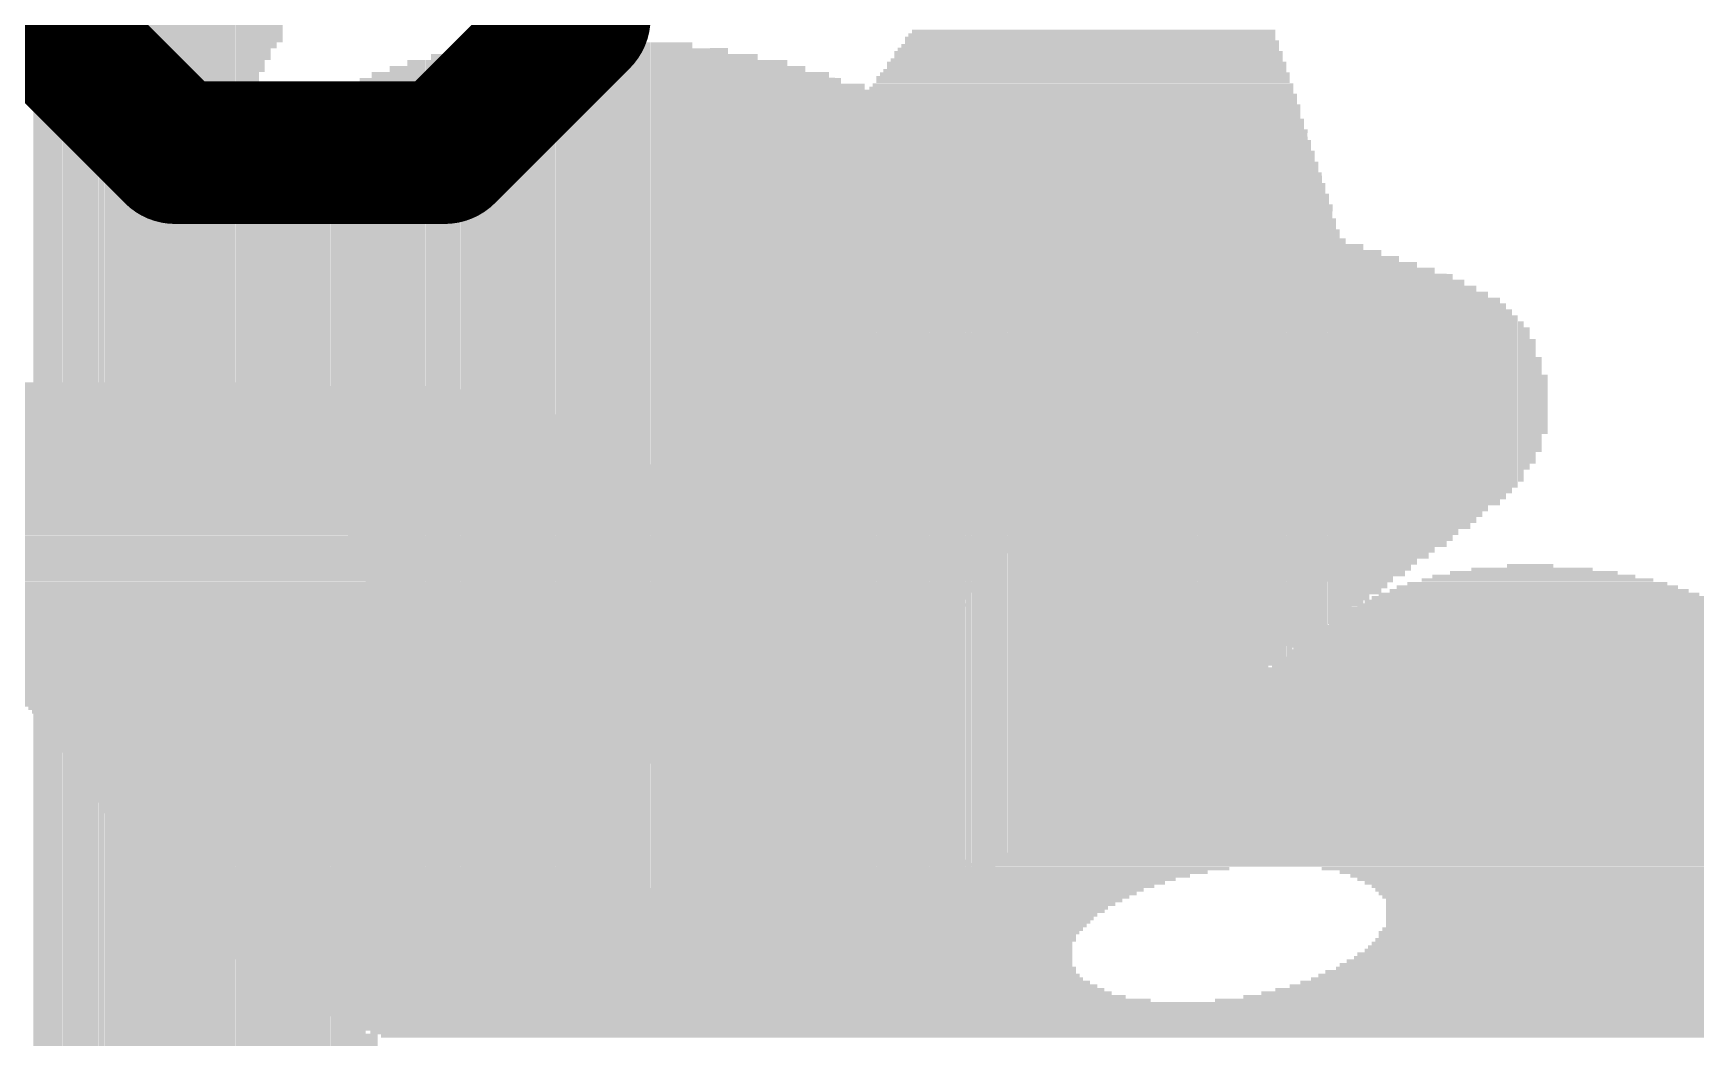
# Model space of a CAD drawing. Extents: x -0.4 to 20.3, y -0.1 to 16.7.
# Drawn here: x 17.669 to 19.447, y 14.128 to 15.202 of the extents above; entities that cross this region are included whole.
import ezdxf

# ---------------------------------------------------------------- set-up
doc = ezdxf.new("R2010")
doc.units = 0
for name, color, linetype in [('20', 53, 'CONTINUOUS'), ('21', 40, 'CONTINUOUS'), ('22', 6, 'CONTINUOUS')]:
    doc.layers.add(name, color=color, linetype=linetype)

# ---------------------------------------------------------------- blocks, each defined once
blk = doc.blocks.new('RECT')
blk.add_solid([(-0.5, -0.5), (0.5, -0.5), (-0.5, 0.5), (0.5, 0.5)])

msp = doc.modelspace()

# ---------------------------------------------------------------- linework, layer by layer
at = {"layer": '20'}
msp.add_arc((17.78, 13.97), 2.54, 0, 90, dxfattribs=at)
at = {"layer": '21', "const_width": 0.1524}
for points in [[(18.2529, 15.5064), (18.2529, 15.2183)], [(17.8207, 15.0742), (17.6767, 15.2183)], [(18.2529, 15.2183), (18.1088, 15.0742)], [(18.1088, 15.0742), (17.8207, 15.0742)]]:
    msp.add_lwpolyline(points, dxfattribs=at)
at = {"layer": '21', "const_width": 0.0762}
for points in [[(17.7036, 15.2452, 1), (17.6497, 15.1913)], [(18.2798, 15.1913, 1), (18.226, 15.2452)], [(18.2148, 15.2183, 1), (18.291, 15.2183)], [(17.8207, 15.1123, 1), (17.8207, 15.0361)], [(18.1088, 15.0361, 1), (18.1088, 15.1123)], [(17.7938, 15.0473, 1), (17.8477, 15.1011)], [(18.0819, 15.1011, 1), (18.1358, 15.0473)]]:
    msp.add_lwpolyline(points, format="xyb", dxfattribs=at)

# ---------------------------------------------------------------- block references
at = {"layer": '21'}
for p, xscale, yscale in [((18.801, 15.2001), 0.3924, 0.0038), ((18.8029, 15.2039), 0.3886, 0.0038), ((18.7973, 15.181), 0.4153, 0.0038), ((18.7972, 15.1848), 0.4076, 0.0038), ((18.7991, 15.1887), 0.4038, 0.0039), ((18.7991, 15.1963), 0.3962, 0.0038), ((18.801, 15.1925), 0.4, 0.0038), ((18.7953, 15.1696), 0.4268, 0.0038), ((18.7953, 15.1658), 0.4268, 0.0038), ((18.7954, 15.1734), 0.4191, 0.0038), ((18.7973, 15.1772), 0.4153, 0.0038), ((18.7915, 15.1467), 0.4496, 0.0038), ((18.7915, 15.1544), 0.442, 0.0038), ((18.7915, 15.1506), 0.442, 0.0039), ((18.7934, 15.1582), 0.4382, 0.0038), ((18.7934, 15.162), 0.4306, 0.0038), ((18.7858, 15.1277), 0.4686, 0.0038), ((18.7877, 15.1315), 0.4648, 0.0038), ((18.7896, 15.1353), 0.461, 0.0038), ((18.7896, 15.1429), 0.4534, 0.0038), ((18.7896, 15.1391), 0.4534, 0.0038), ((18.7839, 15.1163), 0.4801, 0.0038), ((18.7839, 15.1125), 0.4801, 0.0039), ((18.7858, 15.1201), 0.4762, 0.0038), ((18.7877, 15.1239), 0.4724, 0.0038), ((18.78, 15.0934), 0.5029, 0.0038), ((18.78, 15.101), 0.4953, 0.0038), ((18.782, 15.0972), 0.4991, 0.0038), ((18.782, 15.1048), 0.4915, 0.0038), ((18.7839, 15.1086), 0.4877, 0.0038), ((18.7763, 15.0744), 0.5257, 0.0039), ((18.7763, 15.0782), 0.5181, 0.0038), ((18.7782, 15.082), 0.5143, 0.0038), ((18.7782, 15.0896), 0.5067, 0.0038), ((18.78, 15.0858), 0.5105, 0.0038), ((18.7724, 15.0591), 0.5411, 0.0038), ((18.7744, 15.0629), 0.5373, 0.0038), ((18.7744, 15.0667), 0.5295, 0.0038), ((18.7763, 15.0705), 0.5257, 0.0038), ((18.7706, 15.0401), 0.5601, 0.0038), ((18.7706, 15.0477), 0.5525, 0.0038), ((18.7706, 15.0439), 0.5525, 0.0038), ((18.7724, 15.0515), 0.5487, 0.0038), ((18.7724, 15.0553), 0.5411, 0.0038), ((18.7668, 15.021), 0.5753, 0.0038), ((18.7687, 15.0286), 0.5715, 0.0038), ((18.7687, 15.0248), 0.5715, 0.0038), ((18.7687, 15.0363), 0.5639, 0.0039), ((18.7687, 15.0324), 0.5639, 0.0038), ((18.7648, 15.0096), 0.5867, 0.0038), ((18.7648, 15.0058), 0.5867, 0.0038), ((18.7668, 15.0172), 0.5829, 0.0038), ((18.7668, 15.0134), 0.5829, 0.0038), ((18.7629, 14.9867), 0.6058, 0.0038), ((18.7629, 14.9943), 0.5982, 0.0038), ((18.7648, 14.9905), 0.602, 0.0038), ((18.7648, 15.002), 0.5944, 0.0038), ((18.7648, 14.9982), 0.5944, 0.0039), ((18.761, 14.9715), 0.6172, 0.0038), ((18.7629, 14.9677), 0.621, 0.0038), ((18.7629, 14.9791), 0.6134, 0.0038), ((18.7629, 14.9753), 0.6134, 0.0038), ((18.7629, 14.9829), 0.6058, 0.0038), ((18.761, 14.9562), 0.6324, 0.0038), ((18.761, 14.9524), 0.6324, 0.0038), ((18.761, 14.9639), 0.6248, 0.0038), ((18.761, 14.9601), 0.6248, 0.0039), ((18.7592, 14.9372), 0.6439, 0.0038), ((18.7592, 14.9334), 0.6439, 0.0038), ((18.7591, 14.9448), 0.6362, 0.0038), ((18.7611, 14.941), 0.6401, 0.0038), ((18.761, 14.9486), 0.6324, 0.0038), ((18.7572, 14.9143), 0.6554, 0.0038), ((18.7592, 14.9258), 0.6515, 0.0038), ((18.7592, 14.922), 0.6515, 0.0039), ((18.7592, 14.9181), 0.6515, 0.0038), ((18.7592, 14.9296), 0.6439, 0.0038), ((18.7572, 14.9029), 0.663, 0.0038), ((18.7572, 14.8991), 0.663, 0.0038), ((18.7572, 14.9105), 0.6554, 0.0038), ((18.7591, 14.9067), 0.6592, 0.0038), ((18.7553, 14.8915), 0.6668, 0.0038), ((18.7572, 14.8877), 0.6706, 0.0038), ((18.7572, 14.8839), 0.6706, 0.0039), ((18.7572, 14.88), 0.6706, 0.0038), ((18.7572, 14.8953), 0.663, 0.0038), ((18.7534, 14.861), 0.6782, 0.0038), ((18.7553, 14.8762), 0.6744, 0.0038), ((18.7553, 14.8724), 0.6744, 0.0038), ((18.7553, 14.8686), 0.6744, 0.0038), ((18.7553, 14.8648), 0.6744, 0.0038), ((18.7553, 14.8572), 0.682, 0.0038), ((18.7553, 14.8534), 0.682, 0.0038), ((18.7553, 14.8496), 0.682, 0.0038), ((18.7553, 14.8458), 0.682, 0.0039), ((17.7457, 14.8267), 0.3009, 0.0038), ((18.7534, 14.8419), 0.6858, 0.0038), ((18.7534, 14.8381), 0.6858, 0.0038), ((18.7534, 14.8343), 0.6858, 0.0038), ((18.7534, 14.8305), 0.6858, 0.0038), ((18.7534, 14.8267), 0.6858, 0.0038), ((17.8581, 14.8077), 0.6477, 0.0039), ((17.8524, 14.8115), 0.6287, 0.0038), ((17.8485, 14.8153), 0.6058, 0.0038), ((17.8409, 14.8191), 0.5754, 0.0038), ((17.8333, 14.8229), 0.5372, 0.0038), ((18.7515, 14.8153), 0.6896, 0.0038), ((18.7515, 14.8115), 0.6896, 0.0038), ((18.7515, 14.8077), 0.6896, 0.0039), ((18.7534, 14.8229), 0.6858, 0.0038), ((18.7534, 14.8191), 0.6858, 0.0038), ((17.8752, 14.7924), 0.7124, 0.0038), ((17.8657, 14.8), 0.6858, 0.0038), ((17.8714, 14.7962), 0.6972, 0.0038), ((17.8619, 14.8038), 0.6705, 0.0038), ((18.7515, 14.8038), 0.6896, 0.0038), ((18.7515, 14.8), 0.6896, 0.0038), ((18.7515, 14.7962), 0.6896, 0.0038), ((18.7515, 14.7924), 0.6896, 0.0038), ((17.8885, 14.7772), 0.762, 0.0038), ((17.8923, 14.7734), 0.7696, 0.0038), ((17.8866, 14.781), 0.7506, 0.0038), ((17.879, 14.7886), 0.7278, 0.0038), ((17.8828, 14.7848), 0.7354, 0.0038), ((18.7515, 14.7886), 0.6896, 0.0038), ((18.7515, 14.7848), 0.6896, 0.0038), ((18.7515, 14.781), 0.6896, 0.0038), ((18.7515, 14.7772), 0.6896, 0.0038), ((18.7515, 14.7734), 0.6896, 0.0038), ((17.9018, 14.7581), 0.8039, 0.0038), ((17.9057, 14.7543), 0.8115, 0.0038), ((17.8981, 14.7657), 0.7887, 0.0038), ((17.9, 14.7619), 0.7925, 0.0038), ((17.8962, 14.7696), 0.7773, 0.0039), ((18.7515, 14.7696), 0.6896, 0.0039), ((18.7515, 14.7657), 0.6896, 0.0038), ((18.7515, 14.7619), 0.6896, 0.0038), ((18.7515, 14.7581), 0.6896, 0.0038), ((18.7515, 14.7543), 0.6896, 0.0038), ((17.9076, 14.7505), 0.8153, 0.0038), ((17.9114, 14.7467), 0.823, 0.0038), ((17.9133, 14.7429), 0.8268, 0.0038), ((17.9171, 14.7391), 0.8344, 0.0038), ((18.7515, 14.7505), 0.6896, 0.0038), ((18.7496, 14.7467), 0.6858, 0.0038), ((18.7515, 14.7429), 0.682, 0.0038), ((18.7515, 14.7391), 0.682, 0.0038), ((17.9171, 14.7353), 0.842, 0.0038), ((17.9209, 14.7315), 0.842, 0.0039), ((17.9228, 14.7276), 0.8458, 0.0038), ((17.9266, 14.7238), 0.8534, 0.0038), ((17.9286, 14.72), 0.8573, 0.0038), ((18.7515, 14.7353), 0.682, 0.0038), ((18.7515, 14.7315), 0.682, 0.0039), ((18.7515, 14.7276), 0.682, 0.0038), ((18.7496, 14.7238), 0.6782, 0.0038), ((18.7496, 14.72), 0.6782, 0.0038), ((17.9305, 14.7162), 0.8611, 0.0038), ((17.9343, 14.7124), 0.8611, 0.0038), ((17.9362, 14.7086), 0.8649, 0.0038), ((17.9381, 14.7048), 0.8687, 0.0038), ((17.9419, 14.701), 0.8687, 0.0038), ((18.7515, 14.7162), 0.6744, 0.0038), ((18.7515, 14.7124), 0.6744, 0.0038), ((18.7515, 14.7086), 0.6744, 0.0038), ((18.7496, 14.7048), 0.6706, 0.0038), ((18.7496, 14.701), 0.6706, 0.0038), ((17.9438, 14.6972), 0.8725, 0.0038), ((17.9475, 14.6934), 0.8725, 0.0039), ((17.9495, 14.6895), 0.8763, 0.0038), ((17.9533, 14.6857), 0.8763, 0.0038), ((18.7515, 14.6972), 0.6668, 0.0038), ((18.7515, 14.6934), 0.6668, 0.0039), ((18.7496, 14.6895), 0.663, 0.0038), ((18.7515, 14.6857), 0.6592, 0.0038), ((17.9572, 14.6819), 0.8763, 0.0038), ((17.9572, 14.6781), 0.8763, 0.0038), ((17.961, 14.6743), 0.8763, 0.0038), ((17.9648, 14.6705), 0.8763, 0.0038), ((17.9667, 14.6667), 0.8801, 0.0038), ((18.7515, 14.6819), 0.6592, 0.0038), ((18.7515, 14.6781), 0.6592, 0.0038), ((18.7495, 14.6743), 0.6553, 0.0038), ((18.7515, 14.6705), 0.6515, 0.0038), ((18.7515, 14.6667), 0.6515, 0.0038), ((17.9686, 14.6629), 0.8763, 0.0038), ((17.9724, 14.6591), 0.8763, 0.0038), ((17.9743, 14.6553), 0.8801, 0.0039), ((17.978, 14.6514), 0.8801, 0.0038), ((17.98, 14.6476), 0.8763, 0.0038), ((18.7495, 14.6629), 0.6477, 0.0038), ((18.7515, 14.6591), 0.6439, 0.0038), ((18.7495, 14.6553), 0.6401, 0.0039), ((18.7495, 14.6514), 0.6401, 0.0038), ((18.5724, 14.6476), 0.2781, 0.0038), ((18.9058, 14.6476), 0.3276, 0.0038), ((17.9838, 14.6438), 0.8763, 0.0038), ((17.9856, 14.64), 0.8801, 0.0038), ((17.9876, 14.6362), 0.8763, 0.0038), ((17.9914, 14.6324), 0.8763, 0.0038), ((18.5687, 14.6438), 0.2705, 0.0038), ((18.5687, 14.64), 0.2629, 0.0038), ((18.5667, 14.6362), 0.259, 0.0038), ((18.5648, 14.6324), 0.2552, 0.0038), ((18.9058, 14.6438), 0.32, 0.0038), ((18.9077, 14.64), 0.3162, 0.0038), ((18.9077, 14.6362), 0.3086, 0.0038), ((18.9096, 14.6324), 0.3048, 0.0038), ((19.2697, 14.6324), 0.0495, 0.0038), ((17.9953, 14.6286), 0.8763, 0.0038), ((17.9953, 14.6248), 0.8763, 0.0038), ((17.9991, 14.621), 0.8763, 0.0038), ((18.0029, 14.6172), 0.8763, 0.0039), ((18.0029, 14.6133), 0.8763, 0.0038), ((18.5648, 14.6286), 0.2476, 0.0038), ((18.5629, 14.6248), 0.2438, 0.0038), ((18.561, 14.621), 0.24, 0.0038), ((18.5629, 14.6172), 0.2362, 0.0039), ((18.561, 14.6133), 0.2324, 0.0038), ((18.9077, 14.6286), 0.301, 0.0038), ((18.9096, 14.6248), 0.2972, 0.0038), ((18.9077, 14.621), 0.2934, 0.0038), ((18.9096, 14.6172), 0.2896, 0.0039), ((18.9077, 14.6133), 0.2858, 0.0038), ((19.2773, 14.6133), 0.2781, 0.0038), ((19.2773, 14.6172), 0.2477, 0.0039), ((19.2735, 14.621), 0.2171, 0.0038), ((19.2735, 14.6248), 0.1791, 0.0038), ((19.2716, 14.6286), 0.1295, 0.0038), ((18.0067, 14.6095), 0.8763, 0.0038), ((18.1228, 14.6057), 1.1011, 0.0038), ((18.1228, 14.6019), 1.0935, 0.0038), ((18.1228, 14.5981), 1.0935, 0.0038), ((18.1228, 14.5943), 1.0859, 0.0038), ((18.561, 14.6095), 0.2248, 0.0038), ((18.9077, 14.6095), 0.2858, 0.0038), ((18.9077, 14.6057), 0.2782, 0.0038), ((18.9077, 14.6019), 0.2782, 0.0038), ((18.9058, 14.5981), 0.2744, 0.0038), ((18.9058, 14.5943), 0.2667, 0.0038), ((19.2849, 14.5943), 0.3848, 0.0038), ((19.2811, 14.5981), 0.362, 0.0038), ((19.2792, 14.6019), 0.3429, 0.0038), ((19.2792, 14.6057), 0.32, 0.0038), ((19.2773, 14.6095), 0.301, 0.0038), ((18.1248, 14.5905), 1.0821, 0.0038), ((18.1248, 14.5867), 1.0745, 0.0038), ((18.1248, 14.5829), 1.0745, 0.0038), ((18.1247, 14.5791), 1.0668, 0.0039), ((18.9058, 14.5905), 0.2667, 0.0038), ((18.9039, 14.5867), 0.2629, 0.0038), ((18.9019, 14.5829), 0.2591, 0.0038), ((18.9019, 14.5791), 0.2591, 0.0039), ((19.2944, 14.5791), 0.4572, 0.0039), ((19.2906, 14.5829), 0.442, 0.0038), ((19.2887, 14.5867), 0.423, 0.0038), ((19.2868, 14.5905), 0.4038, 0.0038), ((18.1267, 14.5752), 1.0629, 0.0038), ((18.1286, 14.5714), 1.0591, 0.0038), ((18.1267, 14.5676), 1.0553, 0.0038), ((18.1286, 14.5638), 1.0515, 0.0038), ((18.1286, 14.56), 1.0439, 0.0038), ((18.9001, 14.5752), 0.2553, 0.0038), ((18.9001, 14.5714), 0.2476, 0.0038), ((18.8982, 14.5676), 0.2438, 0.0038), ((18.8982, 14.5638), 0.2438, 0.0038), ((18.8963, 14.56), 0.24, 0.0038), ((19.3097, 14.56), 0.5487, 0.0038), ((19.3078, 14.5638), 0.5295, 0.0038), ((19.3021, 14.5676), 0.5105, 0.0038), ((19.3002, 14.5714), 0.4915, 0.0038), ((19.2963, 14.5752), 0.4762, 0.0038), ((18.1286, 14.5562), 1.0439, 0.0038), ((18.1304, 14.5524), 1.0401, 0.0038), ((18.1304, 14.5486), 1.0325, 0.0038), ((18.1324, 14.5448), 1.0287, 0.0038), ((18.1324, 14.541), 1.0287, 0.0039), ((18.8944, 14.5562), 0.2362, 0.0038), ((18.8925, 14.5524), 0.2324, 0.0038), ((18.8925, 14.5486), 0.2324, 0.0038), ((18.8906, 14.5448), 0.2286, 0.0038), ((18.8887, 14.541), 0.2247, 0.0039), ((19.3268, 14.541), 0.6286, 0.0039), ((19.323, 14.5448), 0.6134, 0.0038), ((19.3192, 14.5486), 0.5982, 0.0038), ((19.3173, 14.5524), 0.5791, 0.0038), ((19.3134, 14.5562), 0.5639, 0.0038), ((18.1343, 14.5371), 1.0249, 0.0038), ((18.1343, 14.5333), 1.0173, 0.0038), ((18.1362, 14.5295), 1.0135, 0.0038), ((18.1362, 14.5257), 1.0135, 0.0038), ((18.8867, 14.5371), 0.2209, 0.0038), ((18.8849, 14.5333), 0.2171, 0.0038), ((18.8849, 14.5295), 0.2171, 0.0038), ((18.883, 14.5257), 0.2133, 0.0038), ((19.3421, 14.5257), 0.6973, 0.0038), ((19.3382, 14.5295), 0.682, 0.0038), ((19.3344, 14.5333), 0.6668, 0.0038), ((19.3326, 14.5371), 0.6477, 0.0038), ((18.1381, 14.5219), 1.0096, 0.0038), ((18.1381, 14.5181), 1.002, 0.0038), ((18.14, 14.5143), 0.9982, 0.0038), ((18.14, 14.5105), 0.9982, 0.0038), ((18.1419, 14.5067), 0.9944, 0.0038), ((19.2449, 14.5181), 0.9372, 0.0038), ((19.2506, 14.5143), 0.9486, 0.0038), ((19.2583, 14.5105), 0.9639, 0.0038), ((18.8811, 14.5219), 0.2095, 0.0038), ((19.264, 14.5067), 0.9753, 0.0038), ((19.3459, 14.5219), 0.7125, 0.0038), ((18.1438, 14.5029), 0.9906, 0.0039), ((18.1419, 14.499), 0.9868, 0.0038), ((18.1438, 14.4952), 0.983, 0.0038), ((18.1457, 14.4914), 0.9792, 0.0038), ((18.1476, 14.4876), 0.9754, 0.0038), ((19.2906, 14.4876), 1.0364, 0.0038), ((19.2754, 14.499), 0.9982, 0.0038), ((19.2811, 14.4952), 1.0096, 0.0038), ((19.2868, 14.4914), 1.021, 0.0038), ((19.2697, 14.5029), 0.9867, 0.0039), ((18.1476, 14.4838), 0.9754, 0.0038), ((18.1495, 14.48), 0.9716, 0.0038), ((18.1514, 14.4762), 0.9678, 0.0038), ((18.1515, 14.4724), 0.9601, 0.0038), ((19.2963, 14.4838), 1.0478, 0.0038), ((19.3039, 14.48), 1.063, 0.0038), ((19.3097, 14.4762), 1.0745, 0.0038), ((19.3154, 14.4724), 1.0859, 0.0038), ((18.1515, 14.4686), 0.9601, 0.0038), ((18.1533, 14.4648), 0.9563, 0.0039), ((18.1553, 14.4609), 0.9525, 0.0038), ((18.1572, 14.4571), 0.9487, 0.0038), ((18.1572, 14.4533), 0.9487, 0.0038), ((19.3268, 14.4609), 1.1164, 0.0038), ((19.3306, 14.4571), 1.124, 0.0038), ((19.3325, 14.4533), 1.1278, 0.0038), ((19.3192, 14.4686), 1.0935, 0.0038), ((19.3249, 14.4648), 1.1049, 0.0039), ((18.1591, 14.4495), 0.9449, 0.0038), ((18.1609, 14.4457), 0.9411, 0.0038), ((18.1629, 14.4419), 0.9373, 0.0038), ((18.1629, 14.4381), 0.9373, 0.0038), ((18.1648, 14.4343), 0.9335, 0.0038), ((19.3382, 14.4419), 1.1468, 0.0038), ((19.3401, 14.4381), 1.1506, 0.0038), ((19.3401, 14.4343), 1.1506, 0.0038), ((19.3363, 14.4495), 1.1354, 0.0038), ((19.3382, 14.4457), 1.1392, 0.0038), ((18.1667, 14.4305), 0.9297, 0.0038), ((18.1667, 14.4267), 0.9297, 0.0039), ((17.9914, 14.4228), 0.5715, 0.0038), ((17.9857, 14.419), 0.5524, 0.0038), ((18.4753, 14.4228), 0.3124, 0.0038), ((18.4867, 14.419), 0.2896, 0.0038), ((19.3421, 14.4267), 1.1621, 0.0039), ((19.3421, 14.4228), 1.1621, 0.0038), ((19.3439, 14.419), 1.1659, 0.0038), ((19.3421, 14.4305), 1.1545, 0.0038), ((17.9838, 14.4152), 0.541, 0.0038), ((17.9819, 14.4114), 0.5372, 0.0038), ((17.9819, 14.4076), 0.5296, 0.0038), ((17.9838, 14.4038), 0.5258, 0.0038), ((17.9838, 14.4), 0.5182, 0.0038), ((18.4944, 14.4152), 0.2743, 0.0038), ((18.5001, 14.4114), 0.2629, 0.0038), ((18.5058, 14.4076), 0.2515, 0.0038), ((18.5114, 14.4038), 0.2401, 0.0038), ((18.5153, 14.4), 0.2324, 0.0038), ((19.3421, 14.4), 1.1773, 0.0038), ((19.3421, 14.4114), 1.1697, 0.0038), ((19.3439, 14.4076), 1.1735, 0.0038), ((19.3439, 14.4038), 1.1735, 0.0038), ((19.3439, 14.4152), 1.1659, 0.0038), ((17.9838, 14.3962), 0.5182, 0.0038), ((17.9857, 14.3924), 0.5144, 0.0038), ((17.9876, 14.3886), 0.5106, 0.0039), ((17.9895, 14.3847), 0.5068, 0.0038), ((17.9895, 14.3809), 0.5068, 0.0038), ((18.521, 14.3962), 0.221, 0.0038), ((18.5248, 14.3924), 0.2134, 0.0038), ((18.5305, 14.3886), 0.2096, 0.0039), ((18.5343, 14.3847), 0.2019, 0.0038), ((18.5382, 14.3809), 0.1943, 0.0038), ((19.3402, 14.3809), 1.1887, 0.0038), ((19.3402, 14.3924), 1.1811, 0.0038), ((19.3402, 14.3886), 1.1811, 0.0039), ((19.3421, 14.3847), 1.1849, 0.0038), ((19.3421, 14.3962), 1.1773, 0.0038), ((17.9914, 14.3771), 0.503, 0.0038), ((17.9933, 14.3733), 0.4992, 0.0038), ((17.9952, 14.3695), 0.503, 0.0038), ((17.9972, 14.3657), 0.4991, 0.0038), ((18.5401, 14.3771), 0.1905, 0.0038), ((18.5439, 14.3733), 0.1829, 0.0038), ((18.5495, 14.3695), 0.1791, 0.0038), ((18.5515, 14.3657), 0.1753, 0.0038), ((19.3345, 14.3657), 1.1925, 0.0038), ((19.3383, 14.3733), 1.1925, 0.0038), ((19.3383, 14.3695), 1.1925, 0.0038), ((19.3402, 14.3771), 1.1887, 0.0038), ((18.0009, 14.3619), 0.4991, 0.0038), ((18.0029, 14.3581), 0.4953, 0.0038), ((18.0048, 14.3543), 0.4991, 0.0038), ((18.0085, 14.3505), 0.4991, 0.0039), ((18.0105, 14.3466), 0.4953, 0.0038), ((18.5553, 14.3619), 0.1676, 0.0038), ((18.5572, 14.3581), 0.1638, 0.0038), ((18.5629, 14.3543), 0.16, 0.0038), ((18.5648, 14.3505), 0.1562, 0.0039), ((18.5667, 14.3466), 0.1524, 0.0038), ((19.3268, 14.3466), 1.2002, 0.0038), ((19.3287, 14.3505), 1.1964, 0.0039), ((19.3325, 14.3581), 1.1964, 0.0038), ((19.3325, 14.3543), 1.1964, 0.0038), ((19.3345, 14.3619), 1.1925, 0.0038), ((18.0143, 14.3428), 0.4953, 0.0038), ((18.0161, 14.339), 0.4991, 0.0038), ((18.02, 14.3352), 0.4991, 0.0038), ((18.0237, 14.3314), 0.4991, 0.0038), ((18.0276, 14.3276), 0.4991, 0.0038), ((18.5724, 14.3428), 0.1486, 0.0038), ((18.5743, 14.339), 0.1448, 0.0038), ((18.5781, 14.3352), 0.1448, 0.0038), ((18.582, 14.3314), 0.1447, 0.0038), ((18.5839, 14.3276), 0.1409, 0.0038), ((19.3134, 14.3276), 1.2039, 0.0038), ((19.3173, 14.3314), 1.204, 0.0038), ((19.3192, 14.3352), 1.2002, 0.0038), ((19.323, 14.339), 1.2002, 0.0038), ((19.3268, 14.3428), 1.2002, 0.0038), ((18.0295, 14.3238), 0.503, 0.0038), ((18.0333, 14.32), 0.503, 0.0038), ((18.039, 14.3124), 0.5067, 0.0039), ((18.0372, 14.3162), 0.5029, 0.0038), ((18.5877, 14.3238), 0.1409, 0.0038), ((18.5915, 14.32), 0.141, 0.0038), ((18.5972, 14.3162), 0.1448, 0.0038), ((19.2144, 14.3124), 1.3716, 0.0039), ((19.3001, 14.3162), 1.2078, 0.0038), ((19.3058, 14.32), 1.2039, 0.0038), ((19.3097, 14.3238), 1.2039, 0.0038), ((18.0429, 14.3085), 0.5067, 0.0038), ((18.0466, 14.3047), 0.5067, 0.0038), ((18.0524, 14.3009), 0.5105, 0.0038), ((18.06, 14.2933), 0.5182, 0.0038), ((18.0562, 14.2971), 0.5105, 0.0038), ((18.7401, 14.3085), 0.4153, 0.0038), ((18.7305, 14.3047), 0.3886, 0.0038), ((18.721, 14.3009), 0.3696, 0.0038), ((18.7153, 14.2971), 0.3506, 0.0038), ((18.7114, 14.2933), 0.3353, 0.0038), ((19.4716, 14.3085), 0.8496, 0.0038), ((19.4792, 14.3047), 0.8268, 0.0038), ((19.4811, 14.3009), 0.8078, 0.0038), ((19.4831, 14.2971), 0.7963, 0.0038), ((19.4849, 14.2933), 0.7848, 0.0038), ((18.0638, 14.2895), 0.5182, 0.0038), ((18.0695, 14.2857), 0.522, 0.0038), ((18.0733, 14.2819), 0.522, 0.0038), ((18.079, 14.2781), 0.5258, 0.0038), ((18.0828, 14.2743), 0.5258, 0.0039), ((18.7058, 14.2895), 0.3239, 0.0038), ((18.702, 14.2857), 0.3086, 0.0038), ((18.6982, 14.2819), 0.3009, 0.0038), ((18.6962, 14.2781), 0.2895, 0.0038), ((18.6925, 14.2743), 0.2819, 0.0039), ((19.4849, 14.2895), 0.7696, 0.0038), ((19.4849, 14.2857), 0.762, 0.0038), ((19.4849, 14.2819), 0.7544, 0.0038), ((19.483, 14.2781), 0.743, 0.0038), ((19.483, 14.2743), 0.7354, 0.0039), ((18.0886, 14.2704), 0.5295, 0.0038), ((18.0943, 14.2666), 0.5334, 0.0038), ((18.1, 14.2628), 0.5372, 0.0038), ((18.1057, 14.259), 0.541, 0.0038), ((18.6849, 14.2666), 0.2667, 0.0038), ((18.683, 14.2628), 0.2629, 0.0038), ((18.6791, 14.259), 0.2552, 0.0038), ((18.6887, 14.2704), 0.2743, 0.0038), ((19.4811, 14.2704), 0.7316, 0.0038), ((19.4773, 14.2666), 0.7239, 0.0038), ((19.4754, 14.2628), 0.7201, 0.0038), ((19.4716, 14.259), 0.7125, 0.0038), ((18.1095, 14.2552), 0.5486, 0.0038), ((18.1172, 14.2514), 0.5563, 0.0038), ((18.1228, 14.2476), 0.5601, 0.0038), ((18.1324, 14.2438), 0.5639, 0.0038), ((18.138, 14.24), 0.5677, 0.0038), ((18.6657, 14.24), 0.2439, 0.0038), ((18.6715, 14.2476), 0.2476, 0.0038), ((18.6696, 14.2438), 0.2438, 0.0038), ((18.6772, 14.2552), 0.2514, 0.0038), ((18.6753, 14.2514), 0.2476, 0.0038), ((19.4544, 14.24), 0.6934, 0.0038), ((19.4602, 14.2438), 0.6973, 0.0038), ((19.4697, 14.2552), 0.7087, 0.0038), ((19.4678, 14.2514), 0.7049, 0.0038), ((19.464, 14.2476), 0.6973, 0.0038), ((18.1476, 14.2362), 0.5792, 0.0039), ((18.1572, 14.2323), 0.5905, 0.0038), ((18.1705, 14.2285), 0.6096, 0.0038), ((18.3248, 14.2247), 0.9106, 0.0038), ((18.3267, 14.2209), 0.9068, 0.0038), ((18.6486, 14.2285), 0.2629, 0.0038), ((18.6581, 14.2323), 0.2515, 0.0038), ((18.662, 14.2362), 0.2439, 0.0039), ((19.4335, 14.2209), 0.682, 0.0038), ((19.4392, 14.2247), 0.6858, 0.0038), ((19.443, 14.2285), 0.6858, 0.0038), ((19.4487, 14.2323), 0.6896, 0.0038), ((19.4525, 14.2362), 0.6896, 0.0039), ((18.3286, 14.2171), 0.903, 0.0038), ((18.3324, 14.2133), 0.8954, 0.0038), ((18.3343, 14.2095), 0.8916, 0.0038), ((18.3362, 14.2057), 0.8878, 0.0038), ((19.4106, 14.2057), 0.6896, 0.0038), ((19.4163, 14.2095), 0.6858, 0.0038), ((19.424, 14.2133), 0.6858, 0.0038), ((19.4278, 14.2171), 0.6858, 0.0038), ((18.34, 14.2019), 0.8878, 0.0038), ((18.3438, 14.1981), 0.8801, 0.0039), ((18.3477, 14.1942), 0.8801, 0.0038), ((18.3514, 14.1904), 0.8801, 0.0038), ((18.359, 14.1866), 0.8801, 0.0038), ((19.3764, 14.1866), 0.7049, 0.0038), ((19.384, 14.1904), 0.6973, 0.0038), ((19.3916, 14.1942), 0.6972, 0.0038), ((19.3973, 14.1981), 0.6934, 0.0039), ((19.4068, 14.2019), 0.6896, 0.0038), ((18.3648, 14.1828), 0.8839, 0.0038), ((18.3724, 14.179), 0.884, 0.0038), ((18.3801, 14.1752), 0.8839, 0.0038), ((18.3895, 14.1714), 0.8953, 0.0038), ((18.4067, 14.1676), 0.9144, 0.0038), ((19.3173, 14.1676), 0.7696, 0.0038), ((19.3344, 14.1714), 0.743, 0.0038), ((19.3478, 14.1752), 0.7315, 0.0038), ((19.3573, 14.179), 0.7201, 0.0038), ((19.3687, 14.1828), 0.7124, 0.0038), ((18.8277, 14.1638), 1.7412, 0.0038), ((18.8277, 14.16), 1.726, 0.0039), ((18.8296, 14.1561), 1.7145, 0.0038), ((18.8315, 14.1523), 1.703, 0.0038), ((18.8315, 14.1485), 1.6878, 0.0038), ((18.8334, 14.1447), 1.6764, 0.0038), ((18.8353, 14.1409), 1.6574, 0.0038), ((18.8392, 14.1371), 1.6421, 0.0038), ((18.843, 14.1333), 1.6269, 0.0038), ((18.8448, 14.1295), 1.6078, 0.0038)]:
    msp.add_blockref('RECT', p, dxfattribs=dict(at, xscale=xscale, yscale=yscale))
at = {"layer": '22', "rotation": 90}
for p, xscale, yscale in [((17.6721, 15.5829), 1.797, 0.0063), ((17.6784, 15.5798), 1.7907, 0.0064), ((17.6848, 15.5766), 1.7843, 0.0063), ((17.6911, 15.5766), 1.7843, 0.0064), ((17.6974, 15.5766), 1.7717, 0.0063), ((17.7038, 15.5702), 1.759, 0.0064), ((17.7102, 15.567), 1.7526, 0.0063), ((17.7165, 15.5607), 1.7399, 0.0064), ((17.7229, 15.5607), 1.7272, 0.0063), ((17.7292, 15.5544), 1.7145, 0.0064), ((17.7355, 15.5448), 1.6954, 0.0063), ((17.7419, 15.5385), 1.6827, 0.0064), ((17.7483, 15.529), 1.6637, 0.0063), ((17.7546, 15.5194), 1.6446, 0.0064), ((17.761, 15.5067), 1.6192, 0.0063), ((17.7673, 15.5035), 1.6002, 0.0064), ((17.7736, 15.4908), 1.5748, 0.0063), ((17.78, 15.4813), 1.5558, 0.0064), ((17.7864, 15.4718), 1.5367, 0.0063), ((17.7927, 15.4623), 1.5177, 0.0064), ((17.7991, 15.4496), 1.4923, 0.0063), ((17.8054, 15.4432), 1.4796, 0.0064), ((17.8117, 15.5924), 1.143, 0.0063), ((17.8181, 15.5861), 1.1049, 0.0064), ((17.8245, 15.5829), 1.0858, 0.0063), ((17.8308, 15.5734), 1.0541, 0.0064), ((17.8372, 15.5671), 1.0287, 0.0063), ((17.8435, 15.5639), 0.9969, 0.0064), ((17.8498, 15.5575), 0.9716, 0.0063), ((17.8562, 15.548), 0.9398, 0.0064), ((17.8626, 15.5448), 0.9208, 0.0063), ((17.8689, 15.5385), 0.8827, 0.0064), ((17.8753, 15.5321), 0.8572, 0.0063), ((17.8816, 15.5258), 0.8319, 0.0064), ((17.888, 15.5226), 0.8001, 0.0063), ((17.8943, 15.5163), 0.7747, 0.0064), ((17.9007, 15.5099), 0.7366, 0.0063), ((17.907, 15.5067), 0.7176, 0.0064), ((17.9134, 15.5004), 0.6795, 0.0063), ((17.9197, 15.4972), 0.6477, 0.0064), ((17.9261, 15.494), 0.616, 0.0063), ((17.9324, 15.4877), 0.5905, 0.0064), ((18.1229, 14.6622), 1.0477, 0.0064), ((18.1293, 14.6622), 1.0477, 0.0063), ((18.1356, 14.6622), 1.0477, 0.0064), ((18.142, 14.6622), 1.0477, 0.0063), ((18.1483, 14.659), 1.0541, 0.0064), ((18.1547, 14.6622), 1.0605, 0.0063), ((18.161, 14.6622), 1.0605, 0.0064), ((18.1674, 14.6622), 1.0605, 0.0063), ((18.1737, 14.6622), 1.0605, 0.0064), ((18.1801, 14.6622), 1.0605, 0.0063), ((18.1864, 14.6622), 1.0605, 0.0064), ((18.1928, 14.6622), 1.0605, 0.0063), ((18.1991, 14.6622), 1.0605, 0.0064), ((18.2055, 14.6622), 1.0605, 0.0063), ((18.2118, 14.6622), 1.0605, 0.0064), ((18.2182, 14.6653), 1.0668, 0.0063), ((18.2245, 14.6653), 1.0668, 0.0064), ((18.2309, 14.6653), 1.0668, 0.0063), ((18.2372, 14.6653), 1.0668, 0.0064), ((18.2436, 14.6653), 1.0668, 0.0063), ((18.2499, 14.6653), 1.0668, 0.0064), ((18.2563, 14.6653), 1.0668, 0.0063), ((18.2626, 14.6653), 1.0668, 0.0064), ((18.269, 14.6653), 1.0668, 0.0063), ((18.2753, 14.6653), 1.0668, 0.0064), ((18.2817, 14.6653), 1.0668, 0.0063), ((18.288, 14.6653), 1.0668, 0.0064), ((18.2944, 14.6653), 1.0668, 0.0063), ((18.3007, 14.6653), 1.0668, 0.0064), ((18.3071, 14.6654), 1.0541, 0.0063), ((18.3134, 14.6654), 1.0541, 0.0064), ((18.3198, 14.6654), 1.0541, 0.0063), ((18.3261, 14.6654), 1.0541, 0.0064), ((18.3325, 14.6654), 1.0541, 0.0063), ((18.3388, 14.6685), 1.0478, 0.0064), ((18.3452, 14.6685), 1.0478, 0.0063), ((18.3515, 14.6685), 1.0478, 0.0064), ((18.3578, 14.6685), 1.0478, 0.0063), ((18.3642, 14.6685), 1.0478, 0.0064), ((18.3706, 14.6717), 1.0414, 0.0063), ((18.3769, 14.6685), 1.035, 0.0064), ((18.3833, 14.6685), 1.035, 0.0063), ((18.3896, 14.6685), 1.035, 0.0064), ((18.3959, 14.6717), 1.0287, 0.0063), ((18.4023, 14.6717), 1.0287, 0.0064), ((18.4087, 14.6717), 1.0287, 0.0063), ((18.0531, 14.6622), 1.0097, 0.0063), ((18.0594, 14.6622), 1.0097, 0.0064), ((18.0658, 14.659), 1.016, 0.0063), ((18.0721, 14.6622), 1.0223, 0.0064), ((18.0785, 14.6622), 1.0223, 0.0063), ((18.0848, 14.6622), 1.0223, 0.0064), ((18.0912, 14.659), 1.0287, 0.0063), ((18.0975, 14.6622), 1.0351, 0.0064), ((18.1039, 14.6622), 1.0351, 0.0063), ((18.1102, 14.6622), 1.0351, 0.0064), ((18.1166, 14.659), 1.0414, 0.0063), ((18.415, 14.6717), 1.016, 0.0064), ((18.4214, 14.6717), 1.016, 0.0063), ((18.4277, 14.6717), 1.016, 0.0064), ((18.434, 14.6749), 1.0097, 0.0063), ((18.4404, 14.6749), 1.0097, 0.0064), ((18.4468, 14.6717), 1.0033, 0.0063), ((18.4531, 14.6749), 0.9969, 0.0064), ((18.4595, 14.6749), 0.9969, 0.0063), ((18.4658, 14.6749), 0.9969, 0.0064), ((18.4721, 14.678), 0.9906, 0.0063), ((18.4785, 14.6749), 0.9843, 0.0064), ((18.4849, 14.6781), 0.9779, 0.0063), ((18.4912, 14.6781), 0.9779, 0.0064), ((18.0023, 14.9066), 0.4826, 0.0063), ((18.0086, 14.9035), 0.4889, 0.0064), ((18.015, 14.9003), 0.4953, 0.0063), ((18.0213, 14.9003), 0.508, 0.0064), ((18.0277, 14.659), 0.9906, 0.0063), ((18.034, 14.6622), 0.9969, 0.0064), ((18.0404, 14.6622), 0.9969, 0.0063), ((18.0467, 14.659), 1.0033, 0.0064), ((18.4976, 14.6749), 0.9715, 0.0063), ((18.5039, 14.678), 0.9652, 0.0064), ((18.5102, 14.678), 0.9652, 0.0063), ((18.5166, 14.6812), 0.9588, 0.0064), ((18.523, 14.6781), 0.9525, 0.0063), ((18.5293, 14.6812), 0.9462, 0.0064), ((18.5357, 14.678), 0.9398, 0.0063), ((18.542, 14.6812), 0.9334, 0.0064), ((18.5483, 14.6812), 0.9334, 0.0063), ((18.5547, 14.6844), 0.9271, 0.0064), ((17.9642, 14.9067), 0.4445, 0.0063), ((17.9705, 14.9067), 0.4445, 0.0064), ((17.9769, 14.9098), 0.4508, 0.0063), ((17.9832, 14.9066), 0.4572, 0.0064), ((17.9896, 14.9067), 0.4699, 0.0063), ((17.9959, 14.9067), 0.4699, 0.0064), ((18.5611, 14.6812), 0.9208, 0.0063), ((18.5674, 14.6844), 0.9144, 0.0064), ((18.5738, 14.6844), 0.9144, 0.0063), ((18.5801, 14.6844), 0.9017, 0.0064), ((18.5864, 14.6844), 0.9017, 0.0063), ((18.5928, 14.6875), 0.8953, 0.0064), ((18.5992, 14.6875), 0.8827, 0.0063), ((18.6055, 14.6875), 0.8827, 0.0064), ((18.6119, 14.6908), 0.8763, 0.0063), ((17.9451, 14.9035), 0.4255, 0.0064), ((17.9515, 14.9066), 0.4318, 0.0063), ((17.9578, 14.9066), 0.4318, 0.0064), ((18.6182, 14.6907), 0.8636, 0.0064), ((18.6245, 14.6907), 0.8636, 0.0063), ((18.6309, 14.6939), 0.8572, 0.0064), ((18.6373, 14.6908), 0.8509, 0.0063), ((18.6436, 14.6939), 0.8446, 0.0064), ((18.65, 14.6971), 0.8382, 0.0063), ((17.9134, 14.8971), 0.4, 0.0063), ((17.9197, 14.8971), 0.4, 0.0064), ((17.9261, 14.9003), 0.4064, 0.0063), ((17.9324, 14.9035), 0.4127, 0.0064), ((17.9388, 14.9035), 0.4127, 0.0063), ((18.6563, 14.6939), 0.8318, 0.0064), ((18.6626, 14.6971), 0.8255, 0.0063), ((18.669, 14.7003), 0.8191, 0.0064), ((18.6754, 14.7003), 0.8065, 0.0063), ((18.6817, 14.7003), 0.8065, 0.0064), ((18.6881, 14.7035), 0.8001, 0.0063), ((18.6944, 14.7066), 0.7938, 0.0064), ((18.7007, 14.7066), 0.781, 0.0063), ((18.7071, 14.7066), 0.781, 0.0064), ((17.888, 14.8908), 0.3747, 0.0063), ((17.8943, 14.8908), 0.3747, 0.0064), ((17.9007, 14.8939), 0.381, 0.0063), ((17.907, 14.8971), 0.3874, 0.0064), ((18.7135, 14.7066), 0.7684, 0.0063), ((18.7198, 14.7098), 0.762, 0.0064), ((18.7262, 14.7098), 0.762, 0.0063), ((18.7325, 14.713), 0.7557, 0.0064), ((18.7388, 14.713), 0.7429, 0.0063), ((18.7452, 14.7161), 0.7366, 0.0064), ((18.7516, 14.7161), 0.7366, 0.0063), ((18.7579, 14.7162), 0.7239, 0.0064), ((18.7643, 14.7193), 0.7176, 0.0063), ((18.7706, 14.7225), 0.7112, 0.0064), ((17.8626, 14.8812), 0.3556, 0.0063), ((17.8689, 14.8812), 0.3556, 0.0064), ((17.8753, 14.8844), 0.362, 0.0063), ((17.8816, 14.8876), 0.3683, 0.0064), ((18.7769, 14.7193), 0.7048, 0.0063), ((18.7833, 14.7225), 0.6985, 0.0064), ((18.7897, 14.7256), 0.6921, 0.0063), ((18.796, 14.7225), 0.6858, 0.0064), ((18.8024, 14.7256), 0.6795, 0.0063), ((18.8087, 14.7289), 0.6731, 0.0064), ((18.815, 14.7256), 0.6667, 0.0063), ((18.8214, 14.7288), 0.6604, 0.0064), ((18.8278, 14.732), 0.654, 0.0063), ((17.8435, 14.8717), 0.3366, 0.0064), ((17.8498, 14.8749), 0.3429, 0.0063), ((17.8562, 14.878), 0.3493, 0.0064), ((18.8341, 14.732), 0.6414, 0.0064), ((18.8405, 14.732), 0.6414, 0.0063), ((18.8468, 14.7352), 0.635, 0.0064), ((18.8531, 14.7384), 0.6287, 0.0063), ((18.8595, 14.7352), 0.6223, 0.0064), ((18.8659, 14.7384), 0.6159, 0.0063), ((18.8722, 14.7415), 0.6096, 0.0064), ((18.8786, 14.7416), 0.5969, 0.0063), ((18.8849, 14.7416), 0.5969, 0.0064), ((18.8912, 14.7447), 0.5906, 0.0063), ((17.8245, 14.8654), 0.3239, 0.0063), ((17.8308, 14.8685), 0.3302, 0.0064), ((17.8372, 14.8685), 0.3302, 0.0063), ((18.8976, 14.7447), 0.5778, 0.0064), ((18.904, 14.7479), 0.5715, 0.0063), ((18.9103, 14.7479), 0.5715, 0.0064), ((18.9167, 14.7479), 0.5588, 0.0063), ((18.923, 14.7511), 0.5525, 0.0064), ((18.9293, 14.7511), 0.5525, 0.0063), ((17.8117, 14.859), 0.3112, 0.0063), ((17.8181, 14.8622), 0.3175, 0.0064), ((18.9357, 14.7511), 0.5397, 0.0064), ((18.9421, 14.7542), 0.5334, 0.0063), ((18.9484, 14.7574), 0.527, 0.0064), ((18.9548, 14.7543), 0.5207, 0.0063), ((18.9611, 14.7574), 0.5144, 0.0064), ((18.9674, 14.7606), 0.508, 0.0063), ((18.9738, 14.7574), 0.5016, 0.0064), ((18.9802, 14.7606), 0.4953, 0.0063), ((18.9865, 14.7637), 0.4889, 0.0064), ((18.9929, 14.7637), 0.4763, 0.0063), ((18.9992, 14.7637), 0.4763, 0.0064), ((19.0055, 14.767), 0.4699, 0.0063), ((19.0119, 14.7669), 0.4572, 0.0064), ((19.0183, 14.7701), 0.4508, 0.0063), ((19.0246, 14.7701), 0.4508, 0.0064), ((19.031, 14.7733), 0.4445, 0.0063), ((19.0373, 14.7733), 0.4318, 0.0064), ((19.0436, 14.7733), 0.4318, 0.0063), ((19.05, 14.7733), 0.4191, 0.0064), ((19.0564, 14.7765), 0.4127, 0.0063), ((19.0627, 14.7765), 0.4127, 0.0064), ((19.0691, 14.7796), 0.4064, 0.0063), ((19.0754, 14.7797), 0.3937, 0.0064), ((19.0817, 14.7828), 0.3874, 0.0063), ((19.0881, 14.7828), 0.3874, 0.0064), ((19.0945, 14.7828), 0.3746, 0.0063), ((19.1008, 14.786), 0.3683, 0.0064), ((19.1072, 14.786), 0.3683, 0.0063), ((19.1135, 14.786), 0.3556, 0.0064), ((19.1198, 14.7892), 0.3493, 0.0063), ((19.1262, 14.7924), 0.3429, 0.0064), ((19.1326, 14.7892), 0.3365, 0.0063), ((19.1389, 14.7923), 0.3302, 0.0064), ((19.1453, 14.7955), 0.3238, 0.0063), ((19.1516, 14.7955), 0.3112, 0.0064), ((19.1579, 14.7955), 0.3112, 0.0063), ((19.1643, 14.7987), 0.3048, 0.0064), ((19.1707, 14.7987), 0.2921, 0.0063), ((19.177, 14.7987), 0.2921, 0.0064), ((19.1834, 14.8018), 0.2857, 0.0063), ((19.1897, 14.8018), 0.2731, 0.0064), ((19.196, 14.8051), 0.2667, 0.0063), ((19.2024, 14.8018), 0.2603, 0.0064), ((19.2088, 14.805), 0.254, 0.0063), ((19.2151, 14.8051), 0.2413, 0.0064), ((19.2215, 14.8082), 0.235, 0.0063), ((19.2278, 14.8082), 0.2222, 0.0064), ((19.2341, 14.8082), 0.2222, 0.0063), ((19.2405, 14.8082), 0.2096, 0.0064), ((19.2469, 14.8082), 0.1968, 0.0063), ((19.2532, 14.8082), 0.1842, 0.0064), ((19.2596, 14.8082), 0.1714, 0.0063), ((19.2659, 14.8114), 0.1524, 0.0064), ((19.2722, 14.8082), 0.1334, 0.0063), ((19.2786, 14.805), 0.1016, 0.0064), ((19.285, 14.8051), 0.0635, 0.0063), ((18.0213, 14.3859), 0.4318, 0.0064), ((18.0086, 14.3796), 0.4064, 0.0064), ((18.015, 14.3796), 0.4191, 0.0063), ((17.9896, 14.3732), 0.381, 0.0063), ((17.9959, 14.3733), 0.3937, 0.0064), ((18.0023, 14.3764), 0.4, 0.0063), ((17.9642, 14.3669), 0.3556, 0.0063), ((17.9705, 14.3701), 0.3619, 0.0064), ((17.9769, 14.3669), 0.3683, 0.0063), ((17.9832, 14.3701), 0.3747, 0.0064), ((17.9261, 13.6874), 1.6764, 0.0063), ((17.9324, 13.6874), 1.6764, 0.0064), ((17.9388, 14.3669), 0.3302, 0.0063), ((17.9451, 14.3637), 0.3366, 0.0064), ((17.9515, 14.3669), 0.3429, 0.0063), ((17.9578, 14.3637), 0.3492, 0.0064), ((17.8816, 13.6938), 1.6256, 0.0064), ((17.888, 13.6938), 1.6256, 0.0063), ((17.8943, 13.6938), 1.6383, 0.0064), ((17.9007, 13.6906), 1.6446, 0.0063), ((17.907, 13.6906), 1.6446, 0.0064), ((17.9134, 13.6906), 1.6574, 0.0063), ((17.9197, 13.6875), 1.6637, 0.0064), ((17.8372, 13.7065), 1.5748, 0.0063), ((17.8435, 13.7033), 1.5812, 0.0064), ((17.8498, 13.7002), 1.5875, 0.0063), ((17.8562, 13.7001), 1.6002, 0.0064), ((17.8626, 13.7001), 1.6002, 0.0063), ((17.8689, 13.697), 1.6065, 0.0064), ((17.8753, 13.6938), 1.6129, 0.0063), ((17.6721, 14.224), 0.5016, 0.0063), ((17.6784, 13.7541), 1.4414, 0.0064), ((17.6848, 13.7509), 1.4478, 0.0063), ((17.6911, 13.7509), 1.4478, 0.0064), ((17.6974, 13.7477), 1.4541, 0.0063), ((17.7038, 13.7446), 1.4605, 0.0064), ((17.7102, 13.7414), 1.4668, 0.0063), ((17.7165, 13.7414), 1.4668, 0.0064), ((17.7229, 13.7382), 1.4732, 0.0063), ((17.7292, 13.7351), 1.4795, 0.0064), ((17.7355, 13.7319), 1.4859, 0.0063), ((17.7419, 13.7319), 1.4859, 0.0064), ((17.7483, 13.7287), 1.4922, 0.0063), ((17.7546, 13.7255), 1.4986, 0.0064), ((17.761, 13.7255), 1.4986, 0.0063), ((17.7673, 13.7256), 1.5113, 0.0064), ((17.7736, 13.7224), 1.5177, 0.0063), ((17.78, 13.7192), 1.524, 0.0064), ((17.7864, 13.7192), 1.524, 0.0063), ((17.7927, 13.716), 1.5304, 0.0064), ((17.7991, 13.7129), 1.5367, 0.0063), ((17.8054, 13.7128), 1.5494, 0.0064), ((17.8117, 13.7128), 1.5494, 0.0063), ((17.8181, 13.7096), 1.5557, 0.0064), ((17.8245, 13.7065), 1.5621, 0.0063), ((17.8308, 13.7033), 1.5684, 0.0064), ((17.9388, 13.5191), 1.3525, 0.0063), ((17.9451, 13.5128), 1.3526, 0.0064), ((17.9515, 13.5065), 1.3525, 0.0063), ((17.9578, 13.5065), 1.3525, 0.0064), ((17.9642, 13.5001), 1.3526, 0.0063), ((17.9705, 13.4938), 1.3525, 0.0064), ((17.9769, 13.4906), 1.3589, 0.0063), ((17.9832, 13.4874), 1.3526, 0.0064), ((17.9896, 13.4811), 1.3525, 0.0063), ((17.9959, 13.4779), 1.3589, 0.0064), ((18.0023, 13.4747), 1.3526, 0.0063), ((18.0086, 13.4684), 1.3525, 0.0064), ((18.015, 13.4652), 1.3589, 0.0063), ((18.0213, 13.4588), 1.3589, 0.0064), ((18.0277, 13.4557), 1.3525, 0.0063), ((18.034, 13.4525), 1.3589, 0.0064)]:
    msp.add_blockref('RECT', p, dxfattribs=dict(at, xscale=xscale, yscale=yscale))

doc.saveas('drawing.dxf')
